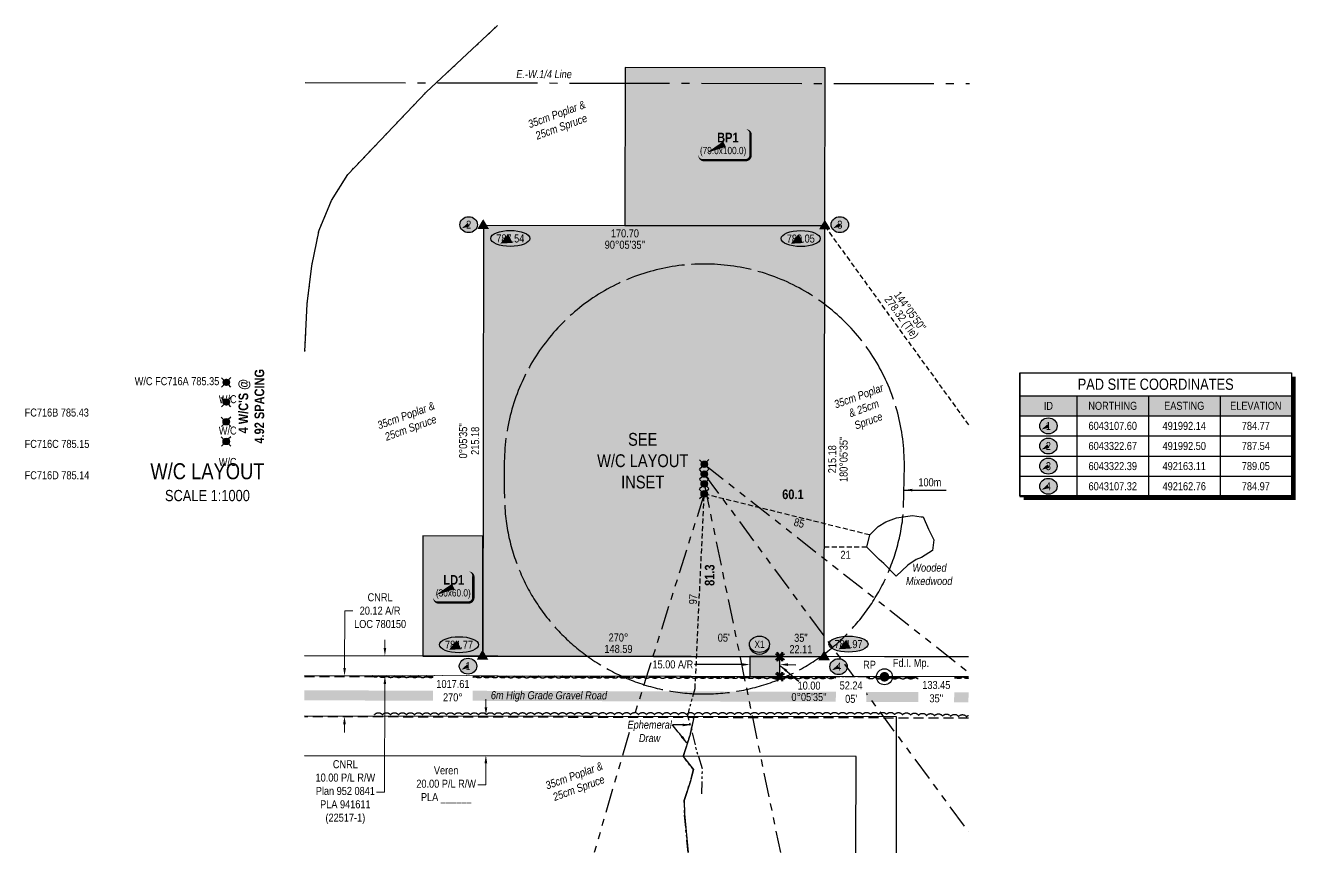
# Model space of a CAD drawing. Extents: x 487952 to 501475, y 6030928 to 6046516.
# Drawn here: x 489680 to 491267, y 6042409 to 6043448 of the extents above; entities that cross this region are included whole.
import ezdxf
from ezdxf.enums import TextEntityAlignment as Align

# ---------------------------------------------------------------- set-up
doc = ezdxf.new("R2010")
doc.units = 0
doc.header["$LTSCALE"] = 5
doc.header["$PDSIZE"] = 0.5
for name, pattern in [('0', [1, 1, 0]), ('foc-ACCESSROAD', [3.75, 2.5, -1.25]), ('foc-BUFFER', [16.75, 15, -1.75]), ('foc-DRILLPATH', [14.75, 6, -1.75, 1.75, -1.75, 1.75, -1.75]), ('foc-QUARTERLINE', [33, 25, -3, 2, -3]), ('foc-TIELINE', [1.875, 1.25, -0.625]), ('foc-TOPO-ephemeral', [6.25, 3.125, -0.625, 0.625, -0.625, 0.625, -0.625]), ('foc-WHEELTRACKS', [2, 0.4, -1.6])]:
    doc.linetypes.add(name, pattern=pattern)
doc.layers.get('Defpoints').update_dxf_attribs({"color": 9})
for name, color, linetype in [('35', 37, 'Continuous'), ('AS-ROADS', 254, 'Continuous'), ('AUX-BUFFER', 7, 'foc-BUFFER'), ('C-RW', 13, 'Continuous'), ('CG-NOTES', 7, 'Continuous'), ('DETAIL-T', 7, 'Continuous'), ('F-AR', 190, 'foc-ACCESSROAD'), ('F-RW', 190, 'Continuous'), ('L-BD', 7, 'Continuous'), ('L-BD1', 253, 'Continuous'), ('L-MON', 1, 'Continuous'), ('L-QSEC', 8, 'foc-QUARTERLINE'), ('L-TIE', 7, 'foc-TIELINE'), ('P-CROSSINGS', 250, 'Continuous'), ('P-ELEVATION', 7, 'Continuous'), ('P-PDRILLPATH', 12, 'foc-DRILLPATH'), ('P-PROPOSED', 10, 'Continuous'), ('P-PROPOSED-H', 21, 'Continuous'), ('P-TEMP-BLOCKS', 250, 'Continuous'), ('P-TEMP-H', 41, 'Continuous'), ('P-TEMP_BORROW PIT', 46, 'Continuous'), ('P-TEMP_LOG DECK', 46, 'Continuous'), ('P-TXT', 4, 'Continuous'), ('T-BUSH', 110, '0'), ('T-BUSH-T', 110, 'Continuous'), ('T-DRAW', 143, 'foc-TOPO-ephemeral'), ('T-TIE', 201, 'foc-TIELINE'), ('T-WATER-P3', 160, 'foc-WHEELTRACKS'), ('T-WATER-T', 170, 'Continuous'), ('WETLAND', 143, 'Continuous'), ('WETLAND-T', 146, 'Continuous')]:
    doc.layers.add(name, color=color, linetype=linetype)
for name, color, linetype, lineweight in [('C-RW-T', 13, 'Continuous', 9), ('F-EZE-T', 190, 'Continuous', 9), ('F-RW-T', 190, 'Continuous', 9), ('T-TEXT', 48, 'Continuous', 18), ('T-TIE-T', 201, 'Continuous', 18)]:
    doc.layers.add(name, color=color, linetype=linetype, lineweight=lineweight)
doc.styles.add('100', font='ARIALN.TTF', dxfattribs={"height": 11})
doc.styles.add('80', font='ARIALN.TTF', dxfattribs={"height": 10})
doc.styles.add('80CG', font='ARIALN.TTF', dxfattribs={"height": 10})
doc.styles.add('80L', font='ARIALN.TTF', dxfattribs={"height": 40})
doc.styles.add('BOLD', font='ARIALNB.TTF')
doc.styles.add('Crossing', font='ARIALN.TTF', dxfattribs={"height": 10})
doc.styles.add('foc-LtypeFont', font='ARIALN.TTF', dxfattribs={"height": 7.35})
doc.styles.get("Standard").update_dxf_attribs({"font": 'ARIALN.TTF'})
doc.linetypes.add('foc-TOPO-flowdirection-NOLINE', pattern='A,0,[">",foc-LtypeFont,S=0.3,R=0,X=0,Y=-0.945],-20,[">",foc-LtypeFont,S=0.3,R=0,X=0,Y=-0.945],0', length=20)
doc.dimstyles.new('CG2011', dxfattribs={"dimscale": 5, "dimtxt": 9, "dimasz": 2, "dimexe": 0.2, "dimexo": 0.0625, "dimgap": 0.5, "dimtad": 0, "dimtih": 1, "dimtoh": 1, "dimzin": 0, "dimdsep": 46, "dimtxsty": '80CG', "dimcen": 0.1, "dimse1": 1, "dimse2": 1, "dimclrd": 256, "dimclrt": 256, "dimaunit": 1, "dimadec": 4, "dimazin": 0, "dimtfac": 0.06, "dimtofl": 0, "dimtmove": 0, "dimatfit": 1, "dimfxl": 0.2, "dimtolj": 1, "dimtzin": 0, "dimlwd": -1, "dimarcsym": 0})
doc.dimstyles.new('Compass 5 000', dxfattribs={"dimscale": 5, "dimtxt": 9, "dimasz": 2, "dimexe": 0.2, "dimexo": 0.0625, "dimgap": 0.5, "dimtad": 0, "dimtih": 1, "dimtoh": 1, "dimzin": 0, "dimdsep": 46, "dimtxsty": '80CG', "dimcen": 0.1, "dimse1": 1, "dimse2": 1, "dimclrd": 256, "dimclrt": 256, "dimaunit": 1, "dimadec": 4, "dimazin": 0, "dimtfac": 0.06, "dimtofl": 0, "dimtmove": 0, "dimatfit": 1, "dimfxl": 0.2, "dimtolj": 1, "dimtzin": 0, "dimlwd": -1, "dimarcsym": 0})

# ---------------------------------------------------------------- blocks, each defined once
blk = doc.blocks.new('xing2')
h = blk.add_hatch(color=50)
h.dxf.hatch_style = 1
edge = h.paths.add_edge_path()
edge.add_ellipse((0, 0), major_axis=(-12.5, 0), ratio=0.816297, start_angle=0, end_angle=360)
h = blk.add_hatch(color=250)
h.dxf.hatch_style = 1
edge = h.paths.add_edge_path()
edge.add_ellipse((0, -2), major_axis=(-12.5, 0), ratio=0.816297, start_angle=0, end_angle=180)
edge.add_line((12.5, -2), (12.5, 0))
edge.add_ellipse((0, 0), major_axis=(-12.5, 0), ratio=0.816297, start_angle=0, end_angle=180, ccw=False)
edge.add_line((-12.5, 0), (-12.5, -2))
at = {"color": 250}
blk.add_ellipse((0, 0), major_axis=(-12.5, 0), ratio=0.816297, dxfattribs=at)
blk.add_ellipse((0, -2), major_axis=(-12.5, 0), ratio=0.816297, start_param=0, end_param=3.141593, dxfattribs=at)
at = {"color": 250, "style": 'Crossing'}
blk.add_attdef('CROSSING', text='', height=9, dxfattribs=at).set_placement((0.1, 0), align=Align.MIDDLE_CENTER)
at = {"color": 250, "style": 'Crossing', "flags": 1}
for tag, p in [('OWNER', (0.1, -12.5)), ('DESCRIPTION', (0.1, -25.8)), ('LOCATION', (0.1, -39.3)), ('DWG_REF', (0.1, -52.8))]:
    blk.add_attdef(tag, text='', height=9, dxfattribs=at).set_placement(p, align=Align.MIDDLE_CENTER)
blk = doc.blocks.new('*U536')
h = blk.add_hatch(color=191)
edge = h.paths.add_edge_path()
edge.add_line((-26.5, -20), (26.5, -20))
edge.add_arc((26.5, -14), 6, 270, 360)
edge.add_line((32.5, -14), (32.5, 12.5))
edge.add_arc((26.5, 12.5), 6, 0, 90)
edge.add_line((26.5, 18.5), (-26.5, 18.5))
edge.add_arc((-26.5, 12.5), 6, 90, 180)
edge.add_line((-32.5, 12.5), (-32.5, -14))
edge.add_arc((-26.5, -14), 6, 180, 270)
at = {"color": 250, "flags": 128}
blk.add_lwpolyline([(-26.5, -20, 3, 3, 0), (26.5, -20, 3, 3, 0.414214), (32.5, -14, 3, 3, 0), (32.5, 12.5, 3, 0, 0.414214), (26.5, 18.5, 0, 0, 0), (-26.5, 18.5, 0, 0, 0.414214), (-32.5, 12.5, 0, 0, 0), (-32.5, -14, 0, 3, 0.414214)], format="xyseb", close=True, dxfattribs=at)
at = {"flags": 128}
blk.add_lwpolyline([(-22.6, -11, 0, 7.5, 0), (0, 0, 0, 0, 0)], format="xyseb", dxfattribs=at)
at = {"color": 250}
for tag, p, height, style in [('TEMP_AREA_W1_001', (-9.2, 2.2), 12, 'BOLD'), ('ENTER_TEXT_001', (-30.7, -12.5), 9, '80')]:
    blk.add_attdef(tag, p, '', height=height, dxfattribs=dict(at, style=style))
blk = doc.blocks.new('WC')
at = {"layer": 'L-MON'}
h = blk.add_hatch(color=255, dxfattribs=at)
h.dxf.hatch_style = 1
edge = h.paths.add_edge_path()
edge.add_arc((0, 0), 0.9, 0, 360)
at = {"layer": 'L-MON', "color": 240, "flags": 128}
for points in [[(-0.62, 0.5), (-1.23, 1.12)], [(0.52, 0.61), (1.13, 1.21)], [(-1.18, -1.18), (-0.56, -0.57)], [(1.16, -1.18), (0.56, -0.57)]]:
    blk.add_lwpolyline(points, dxfattribs=at)
at = {"layer": 'L-MON', "color": 240}
for radius in [0.8, 0.373]:
    blk.add_circle((0, 0), radius, dxfattribs=at)
blk = doc.blocks.new('*U495')
at = {"layer": 'CG-NOTES'}
for p, q in [((-173.4, 20.7), (166.6, 20.7)), ((-173.4, -1.7), (-173.4, 20.7)), ((166.6, 20.7), (166.6, -1.7)), ((-173.4, -133.3), (-173.4, -1.7)), ((166.6, -1.7), (166.6, -133.3)), ((166.6, -133.3), (-173.4, -133.3))]:
    blk.add_line(p, q, dxfattribs=at)
at = {"layer": 'CG-NOTES', "const_width": 5, "flags": 128}
for points in [[(169.1, -1.8), (169.1, 15.7)], [(169.1, -1.8), (169.1, -135.8), (-168.4, -135.8)]]:
    blk.add_lwpolyline(points, dxfattribs=at)
blk = doc.blocks.new('*T496')
at = {"layer": 'CG-NOTES', "color": 5, "lineweight": -2, "transparency": 16777216}
for p, q in [((0, 0), (339.5, 0)), ((0, 0), (0, -53.9)), ((339.5, 0), (339.5, -53.9)), ((0, -29), (339.5, -29)), ((71.4, -29), (71.4, -53.9)), ((160.8, -29), (160.8, -53.9)), ((250.1, -29), (250.1, -53.9)), ((0, -53.9), (339.5, -53.9))]:
    blk.add_line(p, q, dxfattribs=at)
at = {"layer": 'CG-NOTES', "color": 254, "linetype": 'Continuous', "transparency": 16777216}
for points in [[(0, -29), (0, -53.9), (71.4, -29), (71.4, -53.9)], [(71.4, -29), (71.4, -53.9), (160.8, -29), (160.8, -53.9)], [(160.8, -29), (160.8, -53.9), (250.1, -29), (250.1, -53.9)], [(250.1, -29), (250.1, -53.9), (339.5, -29), (339.5, -53.9)]]:
    blk.add_solid(points, dxfattribs=at)
at = {"layer": 'CG-NOTES', "color": 0, "linetype": 'Continuous', "transparency": 16777216, "insert": (169.7, -14.5), "char_height": 13.978, "width": 333.485, "attachment_point": 5}
blk.add_mtext('{\\C14;PAD SITE COORDINATES}', dxfattribs=at)
at = {"layer": 'CG-NOTES', "color": 0, "linetype": 'Continuous', "transparency": 16777216, "char_height": 9.98, "attachment_point": 5, "style": '80'}
for s, insert, width in [('ID', (35.7, -41.4), 68.394), ('NORTHING', (116.1, -41.4), 86.367), ('EASTING', (205.4, -41.4), 86.367), ('ELEVATION', (294.8, -41.4), 86.367)]:
    blk.add_mtext(s, dxfattribs=dict(at, insert=insert, width=width))
blk = doc.blocks.new('Induction_Bend_No')
at = {"layer": 'P-ELEVATION'}
h = blk.add_hatch(color=111, dxfattribs=at)
h.dxf.hatch_style = 1
edge = h.paths.add_edge_path()
edge.add_ellipse((0, 0), major_axis=(-10.9, 0), ratio=0.913794, start_angle=0, end_angle=360)
at = {"layer": 'P-ELEVATION', "color": 7, "flags": 128}
blk.add_lwpolyline([(0, 0, 5, 0, 0), (-8.5, -4.5, 0, 0, 0)], format="xyseb", dxfattribs=at)
at = {"layer": 'P-ELEVATION', "color": 7}
blk.add_ellipse((0, 0), major_axis=(-10.9, 0), ratio=0.913794, dxfattribs=at)
at = {"layer": 'P-ELEVATION', "style": '80'}
blk.add_attdef('BEND', text='', height=10, dxfattribs=at).set_placement((0, 0), align=Align.MIDDLE_CENTER)
blk = doc.blocks.new('*T497')
at = {"layer": 'CG-NOTES', "color": 0, "linetype": 'ByBlock', "lineweight": -2, "transparency": 16777216}
for p, q in [((0, 0), (339.5, 0)), ((0, 0), (0, -100.5)), ((71.4, 0), (71.4, -100.5)), ((160.8, 0), (160.8, -100.5)), ((250.1, 0), (250.1, -100.5)), ((339.5, 0), (339.5, -100.5)), ((0, -25), (339.5, -25)), ((0, -50.2), (339.5, -50.2)), ((0, -75.3), (339.5, -75.3)), ((0, -100.5), (339.5, -100.5))]:
    blk.add_line(p, q, dxfattribs=at)
at = {"layer": 'CG-NOTES', "color": 0, "transparency": 16777216, "xscale": 0.9984572340284243, "yscale": 0.9984572340284243, "zscale": 0.9984572340284243}
for p, values in [((35.7, -12.5), {'BEND': '1'}), ((35.7, -37.6), {'BEND': '2'}), ((35.7, -62.7), {'BEND': '3'}), ((35.7, -87.9), {'BEND': '4'})]:
    blk.add_blockref('Induction_Bend_No', p, dxfattribs=at).add_auto_attribs(values)
at = {"layer": 'CG-NOTES', "color": 0, "transparency": 16777216, "char_height": 10, "width": 86.367, "attachment_point": 5}
for s, insert, style in [('{\\C256;6043107.60}', (116.1, -12.5), '80'), ('491992.14', (205.4, -12.5), '80'), ('784.77', (294.8, -12.5), '80'), ('6043322.67', (116.1, -37.6), '100'), ('491992.50', (205.4, -37.6), '100'), ('787.54', (294.8, -37.6), '80'), ('6043322.39', (116.1, -62.7), '100'), ('492163.11', (205.4, -62.7), '100'), ('789.05', (294.8, -62.7), '80'), ('6043107.32', (116.1, -87.9), '100'), ('492162.76', (205.4, -87.9), '100'), ('784.97', (294.8, -87.9), '80')]:
    blk.add_mtext(s, dxfattribs=dict(at, insert=insert, style=style))
blk = doc.blocks.new('*D512')
at = {"layer": 'Defpoints', "color": 0, "transparency": 16777216}
for p in [(490585.2, 6042651.5), (490585.2, 6042650.2), (490622.6, 6042651.4)]:
    blk.add_point(p, dxfattribs=at)
at = {"layer": 'P-TXT', "transparency": 16777216}
for p, q in [((490575.2, 6042650.2), (490516.1, 6042650.3)), ((490632.6, 6042650.1), (490642.6, 6042650))]:
    blk.add_line(p, q, dxfattribs=at)
for points in [[(490575.2, 6042651.8), (490575.2, 6042648.5), (490585.2, 6042650.2)], [(490632.6, 6042651.7), (490632.6, 6042648.4), (490622.6, 6042650.1)]]:
    blk.add_solid(points, dxfattribs=at)
at = {"layer": 'P-TXT', "transparency": 16777216, "insert": (490488.8, 6042650.3), "char_height": 10, "attachment_point": 5, "style": '80CG'}
blk.add_mtext('\\A1;15.00 A/R', dxfattribs=at)
blk = doc.blocks.new('TRIA')
blk.add_hatch(color=255).paths.add_polyline_path([(-0.04, 1.52), (-1.47, -0.87), (1.39, -0.87)])
blk = doc.blocks.new('TRIAA')
blk.add_blockref('TRIA', (0, 0))
blk = doc.blocks.new('TRIB')
at = {"color": 1}
blk.add_lwpolyline([(-1.12, -0.67), (-0.04, 1.13), (1.04, -0.67)], close=True, dxfattribs=at)
blk = doc.blocks.new('TRIBB')
blk.add_blockref('TRIB', (0, 0))
blk = doc.blocks.new('TRICC')
for name in ['TRIAA', 'TRIBB']:
    blk.add_blockref(name, (0, 0))
blk = doc.blocks.new('plspike')
blk.add_blockref('TRICC', (0, 0))
blk = doc.blocks.new('TEMP')
h = blk.add_hatch(color=255)
h.dxf.hatch_style = 1
h.paths.add_polyline_path([(0, 0.25), (-0.67, 1.15), (-0.67, 0.67), (-1.15, 0.67), (-0.25, 0), (-1.15, -0.67), (-0.67, -0.67), (-0.67, -1.15), (0, -0.25), (0.67, -1.15), (0.67, -0.67), (1.15, -0.67), (0.25, 0), (1.15, 0.67), (0.67, 0.67), (0.67, 1.15)])
h.paths.add_polyline_path([(0.57, 0.85), (0.57, 0.57), (0.85, 0.57), (0.08, 0), (0.85, -0.57), (0.57, -0.57), (0.57, -0.85), (0, -0.08), (-0.57, -0.85), (-0.57, -0.57), (-0.85, -0.57), (-0.08, 0), (-0.85, 0.57), (-0.57, 0.57), (-0.57, 0.85), (0, 0.08)], flags=16)
h = blk.add_hatch(color=1)
h.dxf.hatch_style = 1
h.paths.add_polyline_path([(0, 0.08), (-0.57, 0.85), (-0.57, 0.57), (-0.85, 0.57), (-0.08, 0), (-0.85, -0.57), (-0.57, -0.57), (-0.57, -0.85), (0, -0.08), (0.57, -0.85), (0.57, -0.57), (0.85, -0.57), (0.08, 0), (0.85, 0.57), (0.57, 0.57), (0.57, 0.85)])
at = {"color": 1}
for p, q in [((-0.08, 0), (0.08, 0)), ((0, 0.08), (0, -0.08))]:
    blk.add_line(p, q, dxfattribs=at)
at = {"color": 255, "flags": 128}
blk.add_lwpolyline([(-0.25, 0), (-1.15, 0.67), (-0.67, 0.67), (-0.67, 1.15), (0, 0.25), (0.67, 1.15), (0.67, 0.67), (1.15, 0.67), (0.25, 0), (1.15, -0.67), (0.67, -0.67), (0.67, -1.15), (0, -0.25), (-0.67, -1.15), (-0.67, -0.67), (-1.15, -0.67)], close=True, dxfattribs=at)
at = {"color": 1, "flags": 128}
blk.add_lwpolyline([(-0.08, 0), (-0.85, 0.57), (-0.57, 0.57), (-0.57, 0.85), (0, 0.08), (0.57, 0.85), (0.57, 0.57), (0.85, 0.57), (0.08, 0), (0.85, -0.57), (0.57, -0.57), (0.57, -0.85), (0, -0.08), (-0.57, -0.85), (-0.57, -0.57), (-0.85, -0.57)], close=True, dxfattribs=at)
blk = doc.blocks.new('*U543')
at = {"layer": '35', "color": 3}
blk.add_circle((0, 0), 10, dxfattribs=at)
at = {"layer": '35', "color": 3, "style": '80'}
blk.add_attdef('RP_001', (-26.6, 10), '', height=10, dxfattribs=at)
blk = doc.blocks.new('fdia')
at = {"color": 255, "const_width": 1}
blk.add_lwpolyline([(-0.5, 0, 1), (0.5, 0, 1)], format="xyb", close=True, dxfattribs=at)
blk = doc.blocks.new('Fdiaa')
blk.add_blockref('fdia', (0, 0))
blk = doc.blocks.new('fdib')
at = {"color": 1, "const_width": 1.6}
blk.add_lwpolyline([(-0.4, 0, 1), (0.4, 0, 1)], format="xyb", close=True, dxfattribs=at)
at = {"color": 1}
blk.add_circle((0, 0), 0.8, dxfattribs=at)
blk = doc.blocks.new('Fdibb')
blk.add_blockref('fdib', (0, 0))
blk = doc.blocks.new('fdicc')
for name in ['Fdibb', 'Fdiaa']:
    blk.add_blockref(name, (0, 0))
blk = doc.blocks.new('FDI')
blk.add_blockref('fdicc', (0, 0))
blk = doc.blocks.new('*U537')
h = blk.add_hatch(color=191)
edge = h.paths.add_edge_path()
edge.add_line((-19, -20), (19, -20))
edge.add_arc((19, -14), 6, 270, 360)
edge.add_line((25, -14), (25, 12.5))
edge.add_arc((19, 12.5), 6, 0, 90)
edge.add_line((19, 18.5), (-19, 18.5))
edge.add_arc((-19, 12.5), 6, 90, 180)
edge.add_line((-25, 12.5), (-25, -14))
edge.add_arc((-19, -14), 6, 180, 270)
at = {"color": 250, "flags": 128}
blk.add_lwpolyline([(-19, -20, 3, 3, 0), (19, -20, 3, 3, 0.414214), (25, -14, 3, 3, 0), (25, 12.5, 3, 0, 0.414214), (19, 18.5, 0, 0, 0), (-19, 18.5, 0, 0, 0.414214), (-25, 12.5, 0, 0, 0), (-25, -14, 0, 3, 0.414214)], format="xyseb", close=True, dxfattribs=at)
at = {"flags": 128}
blk.add_lwpolyline([(-22.6, -11, 0, 7.5, 0), (0, 0, 0, 0, 0)], format="xyseb", dxfattribs=at)
at = {"color": 250}
for tag, p, height, style in [('TEMP_AREA_W1_001', (-9.2, 2.2), 12, 'BOLD'), ('ENTER_TEXT_001', (-30.7, -12.5), 9, '80')]:
    blk.add_attdef(tag, p, '', height=height, dxfattribs=dict(at, style=style))
blk = doc.blocks.new('*D544')
at = {"layer": 'C-RW-T', "transparency": 16777216}
for p, q in [((490255.4, 6042596.9), (490255.4, 6042606.9)), ((490255.3, 6042526.9), (490255.3, 6042500)), ((490255.3, 6042500), (490245.3, 6042500))]:
    blk.add_line(p, q, dxfattribs=at)
for points in [[(490253.7, 6042596.9), (490257.1, 6042596.9), (490255.4, 6042586.9)], [(490253.6, 6042526.9), (490257, 6042526.9), (490255.3, 6042536.9)]]:
    blk.add_solid(points, dxfattribs=at)
at = {"layer": 'Defpoints', "color": 0, "transparency": 16777216}
for p in [(490292, 6042586.8), (490255.3, 6042536.9), (490291.9, 6042536.8)]:
    blk.add_point(p, dxfattribs=at)
at = {"layer": 'C-RW-T', "transparency": 16777216, "insert": (490205.7, 6042500), "char_height": 10, "attachment_point": 5, "style": '80CG'}
blk.add_mtext('\\A1;Veren\\P20.00 P/L R/W\\PPLA ______', dxfattribs=at)
blk = doc.blocks.new('*D545')
at = {"layer": 'Defpoints', "color": 0, "transparency": 16777216}
for p in [(490637.5, 6042634.9), (490078.7, 6042585.5), (490637.4, 6042584.5)]:
    blk.add_point(p, dxfattribs=at)
at = {"layer": 'F-EZE-T', "transparency": 16777216}
for p, q in [((490078.8, 6042645.9), (490079, 6042717.4)), ((490079, 6042717.4), (490089, 6042717.4)), ((490078.7, 6042575.5), (490078.7, 6042565.5))]:
    blk.add_line(p, q, dxfattribs=at)
for points in [[(490077.2, 6042645.9), (490080.5, 6042645.9), (490078.8, 6042635.9)], [(490077, 6042575.5), (490080.4, 6042575.5), (490078.7, 6042585.5)]]:
    blk.add_solid(points, dxfattribs=at)
at = {"layer": 'F-EZE-T', "transparency": 16777216, "insert": (490123.2, 6042717.4), "char_height": 10, "attachment_point": 5, "style": '80CG'}
blk.add_mtext('\\A1;CNRL\\P20.12 A/R\\PLOC 780150', dxfattribs=at)
blk = doc.blocks.new('*D546')
at = {"layer": 'Defpoints', "color": 0, "transparency": 16777216}
for p in [(490345.4, 6042660.6), (490129.2, 6042635.8), (490345.4, 6042635.4)]:
    blk.add_point(p, dxfattribs=at)
at = {"layer": 'F-RW-T', "transparency": 16777216}
for p, q in [((490129.2, 6042671), (490129.3, 6042681)), ((490129.2, 6042625.8), (490128.9, 6042490.9)), ((490128.9, 6042490.9), (490118.9, 6042490.9))]:
    blk.add_line(p, q, dxfattribs=at)
for points in [[(490127.6, 6042671), (490130.9, 6042671), (490129.2, 6042661)], [(490127.5, 6042625.8), (490130.8, 6042625.8), (490129.2, 6042635.8)]]:
    blk.add_solid(points, dxfattribs=at)
at = {"layer": 'F-RW-T', "transparency": 16777216, "insert": (490079.8, 6042490.9), "char_height": 10, "attachment_point": 5, "style": '80CG'}
blk.add_mtext('\\A1;CNRL\\P10.00 P/L R/W\\PPlan 952 0841\\PPLA 941611\\P(22517-1)', dxfattribs=at)
blk = doc.blocks.new('we')
at = {"layer": 'P-ELEVATION'}
h = blk.add_hatch(color=111, dxfattribs=at)
h.dxf.hatch_style = 1
edge = h.paths.add_edge_path()
edge.add_ellipse((0, 0), major_axis=(-24.4, 0), ratio=0.410256, start_angle=0, end_angle=360)
at = {"layer": 'P-ELEVATION', "color": 7, "flags": 128}
blk.add_lwpolyline([(0, 0, 12.5, 0, 0), (-12.4, -6.4, 0, 0, 0)], format="xyseb", dxfattribs=at)
at = {"layer": 'P-ELEVATION', "color": 7}
blk.add_ellipse((0, 0), major_axis=(-24.4, 0), ratio=0.410256, dxfattribs=at)
at = {"layer": 'P-ELEVATION', "style": '80'}
blk.add_attdef('ELEVATION', text='', height=10, dxfattribs=at).set_placement((0, 0), align=Align.MIDDLE_CENTER)

msp = doc.modelspace()

# ---------------------------------------------------------------- hatches: boundary and pattern name
at = {"layer": 'P-PROPOSED-H'}
h = msp.add_hatch(color=256, dxfattribs=at)
h.dxf.hatch_style = 1
h.paths.add_polyline_path([(490678.784, 6043197.626), (490252.256, 6043198.321), (490251.38, 6042660.651), (490677.908, 6042659.956)])
h = msp.add_hatch(color=256, dxfattribs=at)
h.dxf.hatch_style = 1
h.paths.add_polyline_path([(490622.662, 6042660.046), (490585.182, 6042660.107), (490585.141, 6042635.164), (490622.621, 6042635.115)])
at = {"layer": 'P-TEMP-H'}
h = msp.add_hatch(color=256, dxfattribs=at)
h.dxf.hatch_style = 1
h.paths.add_polyline_path([(490679.106, 6043395.024), (490429.236, 6043395.431), (490428.914, 6043198.033), (490678.784, 6043197.626)])
h = msp.add_hatch(color=256, dxfattribs=at)
h.dxf.hatch_style = 1
h.paths.add_polyline_path([(490251.625, 6042810.573), (490176.664, 6042810.695), (490176.419, 6042660.773), (490251.38, 6042660.651)])

# ---------------------------------------------------------------- linework, layer by layer
at = {"layer": 'AS-ROADS', "const_width": 12.494, "flags": 128}
for points in [[(490028.742, 6042611.753), (490827.398, 6042609.506)], [(490827.398, 6042609.506), (490858.122, 6042609.179)]]:
    msp.add_lwpolyline(points, dxfattribs=at)
at = {"layer": 'AUX-BUFFER', "color": 251, "linetype": 'foc-BUFFER', "flags": 128}
msp.add_lwpolyline([(490777.995, 6042898.672, 1.00451713), (490278.297, 6042899.564, 0.02197955), (490279.463, 6042838.225, 0.9024463), (490776.581, 6042837.345)], format="xyb", close=True, dxfattribs=at)
at = {"layer": 'C-RW', "flags": 128}
for points in [[(490028.706, 6042586.209), (490767.807, 6042585.166), (490767.567, 6042415.163)], [(490717.593, 6042415.234), (490717.762, 6042535.263), (490028.636, 6042536.235)]]:
    msp.add_lwpolyline(points, dxfattribs=at)
at = {"layer": 'F-AR', "flags": 128}
for points in [[(490028.776, 6042635.258), (490858.156, 6042633.581)], [(490858.085, 6042583.23), (490028.705, 6042584.931)]]:
    msp.add_lwpolyline(points, dxfattribs=at)
at = {"layer": 'F-RW'}
msp.add_line((490753.153, 6042634.888), (490753.153, 6042634.847), dxfattribs=at)
at = {"layer": 'F-RW', "flags": 128}
for points in [[(490858.193, 6042659.691), (490753.197, 6042659.875), (490028.812, 6042661.044)], [(490858.158, 6042634.704), (490753.153, 6042634.888), (490028.777, 6042636.057)]]:
    msp.add_lwpolyline(points, dxfattribs=at)
at = {"layer": 'L-QSEC', "flags": 128}
msp.add_lwpolyline([(490029.821, 6043376.5), (490859.202, 6043375.302)], dxfattribs=at)
at = {"layer": 'L-TIE', "flags": 128}
msp.add_lwpolyline([(490858.601, 6042949.238), (490678.784, 6043197.626)], dxfattribs=at)
at = {"layer": 'P-PDRILLPATH', "flags": 128}
for points in [[(490528.127, 6042900.226), (490858.166, 6042640.637)], [(490528.107, 6042887.932), (490857.885, 6042441.455)], [(490528.087, 6042875.639), (490623.148, 6042415.367)], [(490528.067, 6042863.345), (490439.264, 6042582.64)], [(490434.217, 6042565.299), (490390.681, 6042415.695)]]:
    msp.add_lwpolyline(points, dxfattribs=at)
at = {"layer": 'P-PROPOSED', "flags": 128}
for points in [[(490678.784, 6043197.626), (490252.256, 6043198.321), (490251.38, 6042660.651), (490677.908, 6042659.956)], [(490622.662, 6042660.046), (490585.182, 6042660.107), (490585.141, 6042635.164), (490622.621, 6042635.115)]]:
    msp.add_lwpolyline(points, close=True, dxfattribs=at)
at = {"layer": 'P-TEMP_BORROW PIT', "flags": 128}
msp.add_lwpolyline([(490679.106, 6043395.024), (490429.236, 6043395.431), (490428.914, 6043198.033), (490678.784, 6043197.626)], close=True, dxfattribs=at)
at = {"layer": 'P-TEMP_LOG DECK', "flags": 128}
msp.add_lwpolyline([(490251.625, 6042810.573), (490176.664, 6042810.695), (490176.419, 6042660.773), (490251.38, 6042660.651)], close=True, dxfattribs=at)
at = {"layer": 'T-BUSH', "flags": 128}
for points in [[(490858.155, 6042633.114, -0.33756011), (490851.089, 6042635.295, -0.52056705), (490841.095, 6042635.201, -0.52056705), (490831.101, 6042635.106, -0.52056705), (490821.106, 6042635.012, -0.52056705), (490811.112, 6042634.918, -0.52056705), (490801.118, 6042634.823, -0.52056705), (490791.123, 6042634.729, -0.52056705), (490781.129, 6042634.635, -0.52056705), (490771.134, 6042634.649, -0.52056705), (490761.139, 6042634.676, -0.52056705), (490751.145, 6042634.703, -0.52056705), (490741.15, 6042634.73, -0.52056705), (490731.155, 6042634.757, -0.52056705), (490721.16, 6042634.784, -0.52056705), (490711.166, 6042634.811, -0.52056705), (490701.171, 6042634.839, -0.52056705), (490691.176, 6042634.866, -0.52056705), (490681.181, 6042634.893, -0.52056705), (490671.186, 6042634.92, -0.52056705), (490661.192, 6042634.947, -0.52056705), (490651.197, 6042634.974, -0.52056705), (490641.202, 6042635.001, -0.52056705), (490631.207, 6042635.029, -0.52056705), (490621.213, 6042635.056, -0.52056705), (490611.218, 6042635.083, -0.52056705), (490601.223, 6042635.11, -0.52056705), (490591.228, 6042635.137, -0.52056705), (490581.234, 6042635.164, -0.52056705), (490571.239, 6042635.191, -0.52056705), (490561.244, 6042635.219, -0.52056705), (490551.249, 6042635.246, -0.52056705), (490541.254, 6042635.273, -0.52056705), (490531.26, 6042635.3, -0.52056705), (490521.265, 6042635.327, -0.52056705), (490511.27, 6042635.354, -0.52056705), (490501.275, 6042635.381, -0.52056705), (490491.281, 6042635.408, -0.52056705), (490481.286, 6042635.436, -0.52056705), (490471.291, 6042635.463, -0.52056705), (490461.296, 6042635.49, -0.52056705), (490451.301, 6042635.517, -0.52056705), (490441.307, 6042635.544, -0.52056705), (490431.312, 6042635.571, -0.52056705), (490421.317, 6042635.598, -0.52056705), (490411.322, 6042635.626, -0.52056705), (490401.328, 6042635.653, -0.52056705), (490391.333, 6042635.68, -0.52056705), (490381.338, 6042635.707, -0.52056705), (490371.343, 6042635.734, -0.52056705), (490361.349, 6042635.761, -0.52056705), (490351.354, 6042635.788, -0.52056705), (490341.359, 6042635.816, -0.52056705), (490331.364, 6042635.843, -0.52056705), (490321.369, 6042635.87, -0.52056705), (490311.375, 6042635.897, -0.52056705), (490301.38, 6042635.924, -0.52056705), (490291.385, 6042635.951, -0.52056705), (490281.39, 6042635.978, -0.52056705), (490271.396, 6042636.005, -0.52056705), (490261.401, 6042636.033, -0.52056705), (490251.406, 6042636.06, -0.52056705), (490241.411, 6042636.087, -0.52056705), (490231.416, 6042636.114, -0.52056705), (490221.422, 6042636.141, -0.52056705), (490211.427, 6042636.168, -0.52056705), (490201.432, 6042636.195, -0.52056705), (490191.437, 6042636.223, -0.52056705), (490181.443, 6042636.25, -0.52056705), (490171.448, 6042636.277, -0.52056705), (490161.453, 6042636.304, -0.52056705), (490151.458, 6042636.331, -0.52056705), (490141.463, 6042636.358, -0.52056705), (490131.469, 6042636.385, -0.52056705), (490121.474, 6042636.413, -0.52056705), (490113.675, 6042636.434)], [(490116.152, 6042587.369, -0.52056705), (490126.146, 6042587.377, -0.52056705), (490136.141, 6042587.386, -0.52056705), (490146.136, 6042587.394, -0.52056705), (490156.131, 6042587.403, -0.52056705), (490166.126, 6042587.411, -0.52056705), (490176.12, 6042587.42, -0.52056705), (490186.115, 6042587.428, -0.52056705), (490196.11, 6042587.437, -0.52056705), (490206.105, 6042587.445, -0.52056705), (490216.1, 6042587.454, -0.52056705), (490226.094, 6042587.462, -0.52056705), (490236.089, 6042587.471, -0.52056705), (490246.084, 6042587.479, -0.52056705), (490256.079, 6042587.488, -0.52056705), (490266.074, 6042587.496, -0.52056705), (490276.068, 6042587.505, -0.52056705), (490286.063, 6042587.513, -0.52056705), (490296.058, 6042587.522, -0.52056705), (490306.053, 6042587.53, -0.52056705), (490316.048, 6042587.539, -0.52056705), (490326.042, 6042587.548, -0.52056705), (490336.037, 6042587.556, -0.52056705), (490346.032, 6042587.565, -0.52056705), (490356.027, 6042587.573, -0.52056705), (490366.022, 6042587.582, -0.52056705), (490376.016, 6042587.59, -0.52056705), (490386.011, 6042587.599, -0.52056705), (490396.006, 6042587.607, -0.52056705), (490406.001, 6042587.616, -0.52056705), (490415.996, 6042587.624, -0.52056705), (490425.991, 6042587.633, -0.52056705), (490435.985, 6042587.641, -0.52056705), (490445.98, 6042587.65, -0.52056705), (490455.975, 6042587.658, -0.52056705), (490465.97, 6042587.667, -0.52056705), (490475.965, 6042587.675, -0.52056705), (490485.959, 6042587.684, -0.52056705), (490495.954, 6042587.692, -0.52056705), (490505.949, 6042587.701, -0.52056705), (490515.944, 6042587.709, -0.52056705), (490525.939, 6042587.718, -0.52056705), (490535.933, 6042587.726, -0.52056705), (490545.928, 6042587.735, -0.52056705), (490555.923, 6042587.743, -0.52056705), (490565.918, 6042587.752, -0.52056705), (490575.913, 6042587.76, -0.52056705), (490585.907, 6042587.769, -0.52056705), (490595.902, 6042587.777, -0.52056705), (490605.897, 6042587.786, -0.52056705), (490615.892, 6042587.795, -0.52056705), (490625.887, 6042587.803, -0.52056705), (490635.881, 6042587.812, -0.52056705), (490645.876, 6042587.82, -0.52056705), (490655.871, 6042587.829, -0.52056705), (490665.866, 6042587.837, -0.52056705), (490675.861, 6042587.846, -0.52056705), (490685.855, 6042587.854, -0.52056705), (490695.85, 6042587.863, -0.52056705), (490705.845, 6042587.871, -0.52056705), (490715.84, 6042587.88, -0.52056705), (490725.835, 6042587.888, -0.52056705), (490735.829, 6042587.897, -0.52056705), (490745.824, 6042587.905, -0.52056705), (490755.819, 6042587.914, -0.52056705), (490765.811, 6042587.738, -0.52056705), (490775.801, 6042587.42, -0.52056705), (490785.791, 6042587.102, -0.52056705), (490795.78, 6042586.783, -0.52056705), (490805.77, 6042586.465, -0.52056705), (490815.76, 6042586.146, -0.52056705), (490825.749, 6042585.828, -0.52056705), (490835.739, 6042585.509, -0.52056705), (490845.729, 6042585.191, -0.52056705), (490855.719, 6042584.872, -0.12658743), (490858.09, 6042586.775, -0.12658743)]]:
    msp.add_lwpolyline(points, format="xyb", dxfattribs=at)
at = {"layer": 'T-DRAW', "flags": 128}
for points in [[(490525.002, 6042488.684), (490525.815, 6042520.142), (490518.771, 6042542.292), (490512.7, 6042568.817), (490507.418, 6042586.235), (490516.614, 6042620.104)], [(490508.069, 6042415.529), (490503.218, 6042463.82), (490503.184, 6042480.535), (490510.342, 6042503.209), (490514.505, 6042519.232), (490501.666, 6042535.459), (490510.54, 6042562.678), (490515.462, 6042586.021)]]:
    msp.add_lwpolyline(points, dxfattribs=at)
at = {"layer": 'T-DRAW', "linetype": 'foc-TOPO-flowdirection-NOLINE', "flags": 128}
msp.add_lwpolyline([(490515.462, 6042586.021), (490510.54, 6042562.678), (490501.666, 6042535.459), (490514.505, 6042519.232), (490510.342, 6042503.209), (490503.184, 6042480.535), (490503.218, 6042463.82), (490508.069, 6042415.529)], dxfattribs=at)
at = {"layer": 'T-TIE', "flags": 128}
for points in [[(490516.614, 6042620.104), (490528.067, 6042863.345)], [(490528.067, 6042863.345), (490734.814, 6042812.255)], [(490731.005, 6042796.686), (490678.131, 6042796.781)]]:
    msp.add_lwpolyline(points, dxfattribs=at)
at = {"layer": 'T-WATER-P3', "flags": 128}
msp.add_lwpolyline([(490029.347, 6043040.76), (490032.135, 6043100.33), (490037.932, 6043147.733), (490046.937, 6043192.177), (490062.61, 6043229.488), (490082.77, 6043261.846), (490180.842, 6043364.553), (490269.894, 6043447.923)], dxfattribs=at)
at = {"layer": 'T-WATER-P3', "linetype": 'foc-TOPO-flowdirection-NOLINE', "flags": 128}
msp.add_lwpolyline([(490029.347, 6043040.76), (490032.135, 6043100.33), (490037.932, 6043147.733), (490046.937, 6043192.177), (490062.61, 6043229.488), (490082.77, 6043261.846), (490180.842, 6043364.553), (490269.894, 6043447.923)], dxfattribs=at)
at = {"layer": 'WETLAND', "flags": 128}
msp.add_lwpolyline([(490799.142, 6042834.474), (490801.67, 6042834.384), (490808.192, 6042818.996), (490814.976, 6042805.834), (490813.014, 6042792.512), (490799.441, 6042783.78), (490792.82, 6042781.191), (490782.489, 6042774.027), (490767.728, 6042760.518), (490752.46, 6042776.317), (490746.354, 6042781.387), (490731.005, 6042796.686), (490734.814, 6042812.255), (490745.177, 6042822.59), (490754.855, 6042828.332), (490768.07, 6042833.451), (490788.336, 6042836.017), (490799.142, 6042834.474)], close=True, dxfattribs=at)

# ---------------------------------------------------------------- block references
at = {"xscale": 0.999481, "yscale": 0.999481, "zscale": 0.999481}
for p, values in [((490233.838, 6043199.208), {'BEND': '2'}), ((490697.419, 6043199.208), {'BEND': '3'})]:
    msp.add_blockref('Induction_Bend_No', p, dxfattribs=at).add_auto_attribs(values)
for name, p in [('*T496', (490922.195, 6043014.463)), ('*T497', (490922.195, 6042960.546))]:
    msp.add_blockref(name, p)
at = {"layer": 'CG-NOTES', "xscale": 0.9984572340284243, "yscale": 0.9984572340284243, "zscale": 0.9984572340284243}
msp.add_blockref('*U495', (491095.307, 6042993.768), dxfattribs=at)
at = {"layer": 'L-MON', "color": 6}
for name, p, xscale, yscale, zscale in [('plspike', (490252.256, 6043198.321), 4.997405000000009, 4.997405000000009, 4.997405000000009), ('plspike', (490678.784, 6043197.626), 4.997405000000009, 4.997405000000009, 4.997405000000009), ('WC', (489931.119, 6043002.436), 4.997405000000016, 4.997405000000016, 4.997405000000016), ('WC', (489931.075, 6042977.849), 4.997405000000016, 4.997405000000016, 4.997405000000016), ('WC', (489931.031, 6042953.262), 4.997405000000016, 4.997405000000016, 4.997405000000016), ('WC', (489930.987, 6042928.675), 4.997405000000016, 4.997405000000016, 4.997405000000016), ('WC', (490528.127, 6042900.226), 4.997405000000009, 4.997405000000009, 4.997405000000009), ('WC', (490528.087, 6042875.639), 4.997405000000009, 4.997405000000009, 4.997405000000009), ('WC', (490528.107, 6042887.932), 4.997405000000009, 4.997405000000009, 4.997405000000009), ('WC', (490528.067, 6042863.345), 4.997405000000009, 4.997405000000009, 4.997405000000009), ('plspike', (490251.38, 6042660.651), 4.997405000000009, 4.997405000000009, 4.997405000000009), ('TEMP', (490622.652, 6042659.963), 4.997405000000009, 4.997405000000009, 4.997405000000009), ('plspike', (490677.908, 6042659.956), 4.997405000000009, 4.997405000000009, 4.997405000000009), ('TEMP', (490622.621, 6042635.115), 4.997405000000009, 4.997405000000009, 4.997405000000009)]:
    msp.add_blockref(name, p, dxfattribs=dict(at, xscale=xscale, yscale=yscale, zscale=zscale))
at = {"layer": 'L-MON', "xscale": 4.997405000000009, "yscale": 4.997405000000009, "zscale": 4.997405000000009}
msp.add_blockref('FDI', (490753.153, 6042634.888), dxfattribs=at)
at = {"layer": 'P-CROSSINGS'}
msp.add_blockref('xing2', (490597.019, 6042675.44), dxfattribs=at).add_auto_attribs({'CROSSING': 'X1'})
at = {"layer": 'P-ELEVATION'}
for p, values in [((490285.829, 6043182.051), {'ELEVATION': '787.54'}), ((490648.62, 6043181.85), {'ELEVATION': '789.05'}), ((490221.784, 6042674.928), {'ELEVATION': '784.77'}), ((490708.265, 6042675.691), {'ELEVATION': '784.97'})]:
    msp.add_blockref('we', p, dxfattribs=at).add_auto_attribs(values)
at = {"layer": 'P-TEMP-BLOCKS', "xscale": 0.999481, "yscale": 0.999481, "zscale": 0.999481}
msp.add_blockref('*U536', (490553.382, 6043299.771), dxfattribs=at).add_auto_attribs({'TEMP_AREA_W1_001': 'BP1', 'ENTER_TEXT_001': '(79.0x100.0)'})
at = {"layer": 'P-TEMP-BLOCKS'}
ref = msp.add_blockref('*U537', (490214.655, 6042747.61), dxfattribs=dict(at, xscale=0.999481, yscale=0.999481, zscale=0.999481))
ref.add_attrib('TEMP_AREA_W1_001', 'LD1', (490202.268, 6042749.853), dxfattribs={"layer": '0', "color": 250, "height": 11.9938, "style": 'BOLD'})
ref.add_attrib('ENTER_TEXT_001', '(30x60.0)', (490192.891, 6042735.146), dxfattribs={"layer": '0', "color": 250, "height": 8.9953, "style": '80'})

# ---------------------------------------------------------------- texts
at = {"layer": 'DETAIL-T', "color": 3, "attachment_point": 5, "style": '80CG'}
for s, insert, char_height, width in [('SEE\\PW/C LAYOUT\\PINSET', (490451.233, 6042904.502), 15.9917, 148.11633), ('W/C LAYOUT\\P{\\H0.7x;SCALE 1:1000}', (489907.536, 6042877.672), 20, 217.10814)]:
    msp.add_mtext(s, dxfattribs=dict(at, insert=insert, char_height=char_height, width=width))
at = {"layer": 'L-BD', "style": '80L'}
for s, p in [('278.32 (Tie)', (490773.67, 6043083.028)), ("144°05'50''", (490785.199, 6043091.389))]:
    msp.add_text(s, height=9.99481, rotation=305.9514, dxfattribs=at).set_placement(p, align=Align.MIDDLE)
at = {"layer": 'L-BD', "insert": (489679.248, 6043008.878), "char_height": 9.99481, "attachment_point": 1, "style": '80L'}
msp.add_mtext_dynamic_manual_height_columns('\\pi137.48315;W/C FC716A 785.35\\P\\pi242.49001;{\\H0.35x;\\P\\pi137.55133;}W/C FC716B 785.43\\P\\pi242.49001;{\\H0.35x;\\P\\pi136.85592;}W/C FC716C 785.15\\P\\pi242.49001;{\\H0.35x;\\P\\pi136.94455;}W/C FC716D 785.14', width=242.49001, gutter_width=50, heights=[0], dxfattribs=at)
at = {"layer": 'L-BD1', "style": '80L'}
for s, height, rotation, p in [('170.70', 9.9948, 359.8977, (490428.965, 6043188.419)), ("90°05'35''", 9.9948, 359.8977, (490428.94, 6043174.176)), ("0°05'35''", 9.9948, 89.8977, (490226.889, 6042929.44)), ('215.18', 9.9948, 89.8977, (490241.881, 6042929.413)), ("180°05'35''", 9.99481, 89.8977, (490702.093, 6042906.415)), ('215.18', 9.9948, 89.8977, (490687.851, 6042906.44)), ('148.59', 9.9948, 359.8977, (490420.939, 6042669.709)), ('270°', 9.9948, 359.8977, (490420.965, 6042683.952)), ("05'", 9.9948, 359.8977, (490552.42, 6042683.761)), ('22.11', 9.9948, 359.8977, (490648.74, 6042669.347)), ('35"', 9.9948, 359.8977, (490648.766, 6042683.589)), ('10.00', 9.9948, 359.8977, (490658.947, 6042623.898)), ("0°05'35''", 9.9948, 359.8977, (490658.922, 6042609.656))]:
    msp.add_text(s, height=height, rotation=rotation, dxfattribs=at).set_placement(p, align=Align.MIDDLE)
at = {"layer": 'L-BD1', "color": 3, "style": 'BOLD'}
for s, rotation, p in [('60.1', 359.8977, (490638.81, 6042862.628)), ('81.3', 89.8977, (490534.797, 6042761.744))]:
    msp.add_text(s, height=11.9938, rotation=rotation, dxfattribs=at).set_placement(p, align=Align.MIDDLE)
at = {"layer": 'L-BD1', "color": 3, "insert": (489946.416, 6042972.583), "char_height": 11.99377, "width": 97.81273, "attachment_point": 2, "rotation": 89.897778, "style": 'BOLD'}
msp.add_mtext("4 W/C'S @ 4.92 SPACING", dxfattribs=at)
at = {"layer": 'L-MON', "insert": (490763.631, 6042657.281), "char_height": 10, "attachment_point": 1, "style": '80L'}
msp.add_mtext_dynamic_manual_height_columns('Fd.I. Mp.', width=45.02113, gutter_width=50, heights=[0], dxfattribs=at)
at = {"layer": 'L-QSEC', "insert": (490293.324, 6043392.108), "char_height": 9.99481, "attachment_point": 1, "style": '80L'}
msp.add_mtext_dynamic_manual_height_columns('{\\fArial Narrow|b0|i1|c0|p34;E.-W.1/4 Line}', width=124.60824, gutter_width=50, heights=[0], dxfattribs=at)
at = {"layer": 'T-BUSH-T', "char_height": 9.99481, "attachment_point": 1, "rotation": 20, "style": '80L'}
for s, width, insert in [('\\pi-0.0148;{\\fArial Narrow|b0|i1|c0|p34;35cm Poplar & \\P\\pi3.88154;25cm Spruce}', 74.26335, (490306.79, 6043328.941)), ('\\pi0.38056;{\\fArial Narrow|b0|i1|c0|p34;35cm Poplar \\P\\pi13.83879;& 25cm \\P\\pi15.1137;Spruce}', 65.40696, (490688.71, 6042979.011)), ('\\pi-0.0148;{\\fArial Narrow|b0|i1|c0|p34;35cm Poplar & \\P\\pi3.88154;25cm Spruce}', 74.26335, (490118.586, 6042953.079)), ('\\pi-0.0148;{\\fArial Narrow|b0|i1|c0|p34;35cm Poplar & \\P\\pi3.88154;25cm Spruce}', 74.26335, (490328.497, 6042503.483))]:
    msp.add_mtext_dynamic_manual_height_columns(s, width=width, gutter_width=49.974, heights=[0], dxfattribs=dict(at, insert=insert))
at = {"layer": 'T-TEXT', "insert": (490256.973, 6042616.998), "char_height": 9.99481, "attachment_point": 1, "rotation": 359.838771, "style": '80L'}
msp.add_mtext_dynamic_manual_height_columns('\\pi4.61282;{\\fArial Narrow|b0|i1|c0|p34;6m High Grade Gravel Road}', width=153.93222, gutter_width=49.974, heights=[0], dxfattribs=at)
at = {"layer": 'T-TIE-T', "style": '80L'}
for s, rotation, p in [('85', 346.11954, (490646.666, 6042826.903)), ('21', 359.8977, (490704.562, 6042787.238)), ('97', 87.2848, (490514.141, 6042731.692))]:
    msp.add_text(s, height=9.9948, rotation=rotation, dxfattribs=at).set_placement(p, align=Align.MIDDLE)
at = {"layer": 'T-WATER-T', "insert": (490430.578, 6042580.087), "char_height": 9.99481, "attachment_point": 1, "style": '80L'}
msp.add_mtext_dynamic_manual_height_columns('\\pi1.6351;{\\fArial Narrow|b0|i1|c0|p34;Ephemeral \\P\\pi15.89441;Draw}', width=58.56891, gutter_width=49.974, heights=[0], dxfattribs=at)
at = {"layer": 'WETLAND-T', "insert": (490779.696, 6042776.047), "char_height": 9.99481, "attachment_point": 1, "style": '80L'}
msp.add_mtext_dynamic_manual_height_columns('\\pi8.3983;{\\fArial Narrow|b0|i1|c0|p34;Wooded \\P\\pi0.32609;Mixedwood}', width=58.56891, gutter_width=49.974, heights=[0], dxfattribs=at)

# ---------------------------------------------------------------- dimensions: what is measured, and where the dimension line sits
at = {"layer": 'P-TXT'}
dim = msp.add_linear_dim(base=(490585.165, 6042650.15), p1=(490622.642, 6042651.449), p2=(490585.168, 6042651.518), angle=179.894665, text='15.00 A/R', dimstyle='Compass 5 000', dxfattribs=at)
dim.commit()
dim.dimension.update_dxf_attribs({"geometry": '*D512', "text_midpoint": (490488.795, 6042650.278), "dimtype": 161})

# ---------------------------------------------------------------- leaders
at = {"layer": 'AUX-BUFFER', "path_type": 1}
msp.add_leader([(490777.982, 6042867.938), (490830.131, 6042867.809)], dimstyle='CG2011', override={"dimasz": 2, "dimgap": 0.5, "dimtad": 0}, dxfattribs=at)
at = {"layer": 'L-BD1', "path_type": 1}
msp.add_leader([(490623.142, 6042648.651), (490646.274, 6042629.25)], dimstyle='Compass 5 000', override={"dimgap": 0.5, "dimtad": 0}, dxfattribs=at)
at = {"layer": 'T-WATER-T', "path_type": 1}
for points in [[(490510.974, 6042574.726), (490488.242, 6042574.726)], [(490506.51, 6042552.339), (490488.242, 6042574.726)]]:
    msp.add_leader(points, dimstyle='Compass 5 000', override={"dimgap": 0.5, "dimtad": 0}, dxfattribs=at)

# ---------------------------------------------------------------- next in the draw order: texts
at = {"layer": 'AUX-BUFFER', "insert": (490795.544, 6042882.686), "char_height": 9.9948, "attachment_point": 1, "rotation": 359.858486, "style": '80L', "bg_fill": 3, "box_fill_scale": 1.1, "bg_fill_color": 256, "bg_fill_transparency": 0}
msp.add_mtext_dynamic_manual_height_columns('100m', width=28.00497, gutter_width=45, heights=[0], dxfattribs=at)
at = {"layer": 'L-BD', "attachment_point": 2, "rotation": 359.9079, "style": '80L', "bg_fill": 2}
for s, insert, char_height, width in [('1017.61 270°', (490214.177, 6042630.925), 9.99481, 39.37014), ("52.24\\P05'", (490711.542, 6042629.049), 9.9948, 28.18905), ("133.45\\P35''", (490817.929, 6042629.663), 9.9948, 34.64545)]:
    msp.add_mtext(s, dxfattribs=dict(at, insert=insert, char_height=char_height, width=width))

# ---------------------------------------------------------------- next in the draw order: block references
at = {"xscale": 0.999481, "yscale": 0.999481, "zscale": 0.999481}
for p, values in [((490233.042, 6042648.158), {'BEND': '1'}), ((490695.853, 6042647.511), {'BEND': '4'})]:
    msp.add_blockref('Induction_Bend_No', p, dxfattribs=at).add_auto_attribs(values)
at = {"layer": 'L-MON', "xscale": 0.999481, "yscale": 0.999481, "zscale": 0.999481}
msp.add_blockref('*U543', (490753.153, 6042634.888), dxfattribs=at).add_auto_attribs({'RP_001': 'RP'})

# ---------------------------------------------------------------- next in the draw order: dimensions: what is measured, and where the dimension line sits
at = {"layer": 'C-RW-T', "color": 6}
dim = msp.add_linear_dim(base=(490255.306, 6042536.89), p1=(490291.996, 6042586.812), p2=(490291.926, 6042536.838), angle=269.919195, text='Veren\\P20.00 P/L R/W\\PPLA ______', dimstyle='Compass 5 000', dxfattribs=at)
dim.commit()
dim.dimension.update_dxf_attribs({"geometry": '*D544', "text_midpoint": (490205.714, 6042499.987), "dimtype": 161})
at = {"layer": 'F-EZE-T'}
dim = msp.add_linear_dim(base=(490078.715, 6042585.528), p1=(490637.483, 6042634.885), p2=(490637.391, 6042584.511), angle=269.895737, text='CNRL\\P20.12 A/R\\PLOC 780150', dimstyle='Compass 5 000', dxfattribs=at)
dim.commit()
dim.dimension.update_dxf_attribs({"geometry": '*D545', "text_midpoint": (490123.245, 6042717.369), "dimtype": 161})
at = {"layer": 'F-RW-T'}
dim = msp.add_linear_dim(base=(490129.184, 6042635.793), p1=(490345.415, 6042660.609), p2=(490345.37, 6042635.407), angle=269.897622, text='CNRL\\P10.00 P/L R/W\\PPlan 952 0841\\PPLA 941611\\P(22517-1)', dimstyle='Compass 5 000', dxfattribs=at)
dim.commit()
dim.dimension.update_dxf_attribs({"geometry": '*D546', "text_midpoint": (490079.84, 6042490.939), "dimtype": 161})

doc.saveas('drawing.dxf')
